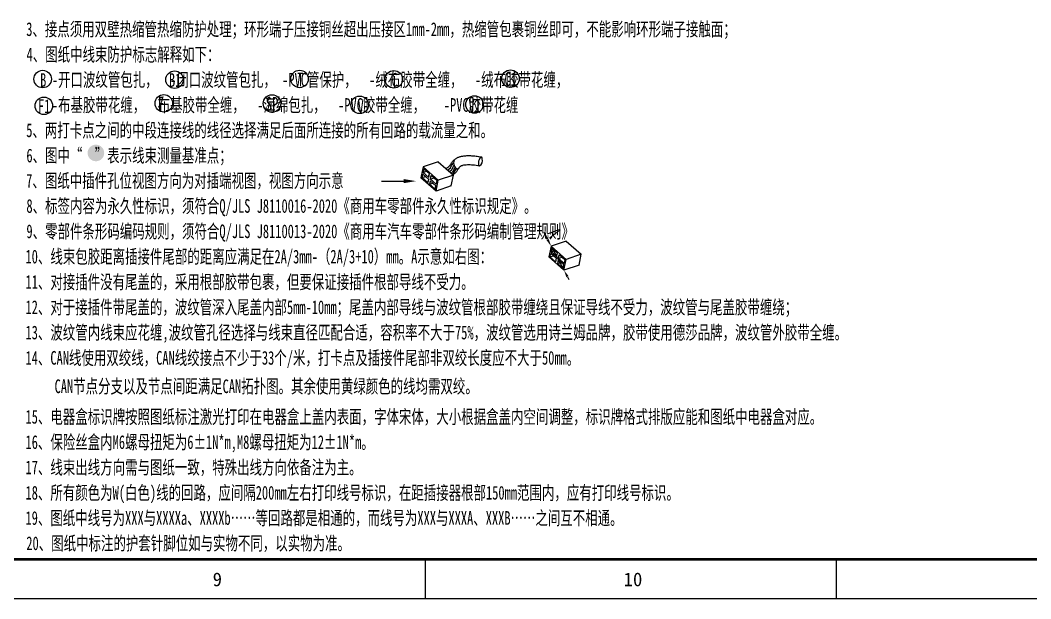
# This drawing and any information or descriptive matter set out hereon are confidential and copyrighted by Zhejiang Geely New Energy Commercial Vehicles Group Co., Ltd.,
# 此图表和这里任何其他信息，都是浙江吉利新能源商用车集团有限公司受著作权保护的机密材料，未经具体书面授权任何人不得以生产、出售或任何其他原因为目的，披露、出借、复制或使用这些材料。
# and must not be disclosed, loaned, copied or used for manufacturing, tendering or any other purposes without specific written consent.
# Model space of a CAD drawing. Header units: millimetres. Extents: x 3853 to 7217, y 3585 to 4426.
# Drawn here: x 4695.5 to 4953.9, y 3584.9 to 3732.8 of the extents above; entities that cross this region are included whole.
import ezdxf

# ---------------------------------------------------------------- set-up
doc = ezdxf.new("R2010")
doc.units = ezdxf.units.MM
doc.layers.get('0').update_dxf_attribs({"lineweight": 25})
doc.layers.add('_0', color=7, linetype='Continuous', lineweight=25)
doc.layers.add('图框层', color=7, linetype='Continuous', lineweight=25)
doc.styles.get("Standard").update_dxf_attribs({"font": ''})
doc.styles.add('标准', font='', dxfattribs={"width": 0.667})
doc.styles.get('Standard').set_extended_font_data('SimSun')
doc.styles.get('标准').set_extended_font_data('SimSun')

# ---------------------------------------------------------------- blocks, each defined once
blk = doc.blocks.new('ZwmFrameMain_A0X4^_^分区图框^_^landscape')
at = {"color": 3}
for p, q in [((921.13, 0), (921.13, -10)), ((1026.25, 0), (1026.25, -10))]:
    blk.add_line(p, q, dxfattribs=at)
at = {"lineweight": 50}
blk.add_line((3329, 0), (0, 0), dxfattribs=at)
at = {"layer": '图框层', "color": 1}
blk.add_line((3339, -10), (-25, -10), dxfattribs=at)
at = {"color": 3, "char_height": 3.5, "attachment_point": 1}
for s, insert in [('9', (866.78, -3.29)), ('10', (971.9, -3.29))]:
    blk.add_mtext_dynamic_manual_height_columns(s, width=5.7094, gutter_width=1, heights=[0], dxfattribs=dict(at, insert=insert))

msp = doc.modelspace()

# ---------------------------------------------------------------- hatches: boundary and pattern name
at = {"layer": '_0', "linetype": 'ByBlock', "lineweight": -3}
h = msp.add_hatch(color=0, dxfattribs=at)
h.dxf.hatch_style = 1
edge = h.paths.add_edge_path()
edge.add_ellipse((4714.82, 3698.88), major_axis=(2.12, 0), ratio=1, start_angle=0, end_angle=360)
msp.add_hatch(color=0, dxfattribs=at).paths.add_polyline_path([(4793.54, 3691.17), (4796.67, 3691.69), (4793.54, 3692.22)], flags=0)

# ---------------------------------------------------------------- linework, layer by layer
at = {"layer": '_0', "color": 0, "linetype": 'ByBlock', "lineweight": -3}
for p, q in [((4802.38, 3696.63), (4798.51, 3695.32)), ((4802.38, 3696.63), (4806.24, 3693.23)), ((4805.54, 3695.94), (4805.67, 3696.14)), ((4805.67, 3696.14), (4805.79, 3696.33)), ((4805.79, 3696.33), (4805.94, 3696.54)), ((4805.8, 3695.67), (4806.34, 3696.35)), ((4805.94, 3696.54), (4806.05, 3696.69)), ((4806.05, 3696.69), (4806.19, 3696.85)), ((4806.19, 3696.85), (4806.33, 3697.01)), ((4806.33, 3697.01), (4806.49, 3697.16)), ((4806.49, 3697.16), (4806.6, 3697.25)), ((4806.6, 3697.25), (4806.71, 3697.33)), ((4806.71, 3697.33), (4806.82, 3697.41)), ((4806.82, 3697.41), (4806.94, 3697.49)), ((4806.94, 3697.49), (4807.06, 3697.56)), ((4807.06, 3697.56), (4807.18, 3697.63)), ((4807.18, 3697.63), (4807.33, 3697.7)), ((4807.33, 3697.7), (4807.48, 3697.77)), ((4807.48, 3697.77), (4807.64, 3697.83)), ((4807.64, 3697.83), (4807.8, 3697.89)), ((4807.8, 3697.89), (4807.97, 3697.94)), ((4807.97, 3697.94), (4808.14, 3697.99)), ((4808.14, 3697.99), (4808.31, 3698.03)), ((4808.31, 3698.03), (4808.48, 3698.06)), ((4808.48, 3698.06), (4808.7, 3698.1)), ((4808.7, 3698.1), (4808.91, 3698.13)), ((4808.91, 3698.13), (4809.18, 3698.17)), ((4809.18, 3698.17), (4809.45, 3698.19)), ((4809.45, 3698.19), (4809.73, 3698.2)), ((4809.73, 3698.2), (4810.01, 3698.21)), ((4810.01, 3698.21), (4810.3, 3698.21)), ((4810.3, 3698.21), (4810.59, 3698.2)), ((4810.59, 3698.2), (4810.88, 3698.19)), ((4810.88, 3698.19), (4811.18, 3698.17)), ((4811.18, 3698.17), (4811.47, 3698.14)), ((4811.47, 3698.14), (4811.77, 3698.11)), ((4811.77, 3698.11), (4812.06, 3698.07)), ((4812.06, 3698.07), (4812.35, 3698.03)), ((4812.35, 3698.03), (4812.65, 3697.98)), ((4812.65, 3697.98), (4812.94, 3697.93)), ((4812.94, 3697.93), (4813.23, 3697.87)), ((4813.23, 3697.87), (4813.52, 3697.81)), ((4798.51, 3695.32), (4797.96, 3692.56)), ((4798.69, 3694.81), (4798.5, 3693.9)), ((4798.5, 3693.9), (4799.38, 3694.2)), ((4799.94, 3692.63), (4798.5, 3693.9)), ((4798.51, 3695.32), (4802.37, 3691.93)), ((4798.69, 3694.81), (4800.13, 3693.54)), ((4799.94, 3692.63), (4800.13, 3693.54)), ((4804.32, 3694.92), (4804.52, 3695.02)), ((4804.52, 3695.02), (4804.65, 3695.09)), ((4804.65, 3695.09), (4804.77, 3695.16)), ((4804.77, 3695.16), (4804.88, 3695.23)), ((4804.78, 3694.48), (4805.48, 3695.05)), ((4804.88, 3695.23), (4804.98, 3695.3)), ((4804.98, 3695.3), (4805.1, 3695.4)), ((4805.1, 3695.4), (4805.19, 3695.48)), ((4805.19, 3695.48), (4805.27, 3695.57)), ((4805.25, 3694.11), (4805.84, 3694.62)), ((4805.27, 3695.57), (4805.35, 3695.66)), ((4805.35, 3695.66), (4805.42, 3695.77)), ((4805.42, 3695.77), (4805.54, 3695.94)), ((4805.48, 3695.05), (4805.8, 3695.67)), ((4805.7, 3693.73), (4806.25, 3694.35)), ((4805.84, 3694.62), (4806.26, 3695.46)), ((4806.93, 3694.92), (4806.01, 3693.47)), ((4806.25, 3694.35), (4806.65, 3695.13)), ((4806.26, 3695.46), (4806.42, 3695.69)), ((4806.3, 3693.43), (4806.44, 3693.54)), ((4806.44, 3693.54), (4806.57, 3693.64)), ((4806.57, 3693.64), (4806.69, 3693.76)), ((4806.69, 3693.76), (4806.81, 3693.87)), ((4806.81, 3693.87), (4806.91, 3693.98)), ((4806.91, 3693.98), (4807.02, 3694.09)), ((4807.02, 3694.09), (4807.11, 3694.2)), ((4807.11, 3694.2), (4807.21, 3694.34)), ((4807.21, 3694.34), (4807.33, 3694.49)), ((4807.33, 3694.49), (4807.43, 3694.64)), ((4807.43, 3694.64), (4807.6, 3694.91)), ((4807.6, 3694.91), (4807.69, 3695.04)), ((4807.69, 3695.04), (4807.76, 3695.15)), ((4807.76, 3695.15), (4807.83, 3695.24)), ((4807.83, 3695.24), (4807.9, 3695.33)), ((4807.9, 3695.33), (4807.96, 3695.39)), ((4807.96, 3695.39), (4808.01, 3695.44)), ((4808.01, 3695.44), (4808.08, 3695.49)), ((4808.08, 3695.49), (4808.17, 3695.55)), ((4808.17, 3695.55), (4808.27, 3695.61)), ((4808.27, 3695.61), (4808.35, 3695.65)), ((4808.35, 3695.65), (4808.45, 3695.69)), ((4808.45, 3695.69), (4808.56, 3695.72)), ((4808.56, 3695.72), (4808.7, 3695.76)), ((4808.7, 3695.76), (4808.89, 3695.81)), ((4808.89, 3695.81), (4809.1, 3695.85)), ((4809.1, 3695.85), (4809.23, 3695.86)), ((4809.23, 3695.86), (4809.53, 3695.89)), ((4809.53, 3695.89), (4809.84, 3695.91)), ((4809.84, 3695.91), (4810.18, 3695.91)), ((4810.18, 3695.91), (4810.53, 3695.91)), ((4810.53, 3695.91), (4810.9, 3695.89)), ((4810.9, 3695.89), (4811.27, 3695.85)), ((4811.27, 3695.85), (4811.64, 3695.81)), ((4811.64, 3695.81), (4812.11, 3695.75)), ((4812.11, 3695.75), (4812.52, 3695.67)), ((4812.52, 3695.67), (4812.93, 3695.59)), ((4787.87, 3691.69), (4793.54, 3691.69)), ((4801.81, 3689.16), (4797.96, 3692.56)), ((4798.24, 3692.57), (4798.42, 3693.48)), ((4798.24, 3692.57), (4799.12, 3692.87)), ((4798.24, 3692.57), (4799.68, 3691.3)), ((4799.86, 3692.21), (4798.42, 3693.48)), ((4799.86, 3692.21), (4799.68, 3691.3)), ((4799.98, 3692.76), (4799.98, 3693.26)), ((4800.34, 3691.79), (4800.16, 3690.88)), ((4800.16, 3690.88), (4801.03, 3691.18)), ((4800.34, 3691.79), (4801.78, 3690.52)), ((4800.42, 3692.21), (4800.61, 3693.12)), ((4800.42, 3692.21), (4801.3, 3692.51)), ((4800.42, 3692.21), (4801.86, 3690.94)), ((4802.05, 3691.85), (4800.61, 3693.12)), ((4801.81, 3689.16), (4802.37, 3691.93)), ((4802.05, 3691.85), (4801.86, 3690.94)), ((4806.24, 3693.23), (4802.37, 3691.93)), ((4805.68, 3690.47), (4806.24, 3693.23)), ((4806.01, 3693.47), (4805.98, 3693.47)), ((4806.14, 3693.32), (4806.3, 3693.43)), ((4801.6, 3689.61), (4800.16, 3690.88)), ((4801.6, 3689.61), (4801.78, 3690.52)), ((4805.68, 3690.47), (4801.81, 3689.16)), ((4830.37, 3676.74), (4829.45, 3678.54)), ((4835.1, 3676.37), (4831.23, 3675.07)), ((4835.1, 3676.37), (4838.95, 3672.98)), ((4831.23, 3675.07), (4830.67, 3672.31)), ((4830.95, 3672.31), (4831.14, 3673.22)), ((4832.58, 3671.96), (4831.14, 3673.22)), ((4831.4, 3674.55), (4831.22, 3673.64)), ((4831.22, 3673.64), (4832.1, 3673.94)), ((4832.66, 3672.38), (4831.22, 3673.64)), ((4831.23, 3675.07), (4835.08, 3671.67)), ((4831.23, 3675.07), (4834.53, 3668.91)), ((4831.4, 3674.55), (4832.84, 3673.29)), ((4832.66, 3672.38), (4832.84, 3673.29)), ((4833.14, 3671.95), (4833.32, 3672.86)), ((4834.76, 3671.6), (4833.32, 3672.86)), ((4838.95, 3672.98), (4835.08, 3671.67)), ((4838.4, 3670.21), (4838.95, 3672.98)), ((4834.53, 3668.91), (4830.67, 3672.31)), ((4830.95, 3672.31), (4831.83, 3672.61)), ((4830.95, 3672.31), (4832.39, 3671.05)), ((4832.58, 3671.96), (4832.39, 3671.05)), ((4833.05, 3671.53), (4832.87, 3670.62)), ((4832.87, 3670.62), (4833.75, 3670.92)), ((4834.31, 3669.36), (4832.87, 3670.62)), ((4833.05, 3671.53), (4834.49, 3670.27)), ((4833.14, 3671.95), (4834.02, 3672.25)), ((4833.14, 3671.95), (4834.58, 3670.69)), ((4834.53, 3668.91), (4835.08, 3671.67)), ((4834.76, 3671.6), (4834.58, 3670.69)), ((4834.31, 3669.36), (4834.49, 3670.27)), ((4838.4, 3670.21), (4834.53, 3668.91)), ((4835.43, 3667.26), (4835.82, 3666.5))]:
    msp.add_line(p, q, dxfattribs=at)
at = {"layer": '_0', "linetype": 'ByBlock', "lineweight": -3}
for centre in [(4701.19, 3717.77), (4734.94, 3717.63), (4766.91, 3717.81), (4791.02, 3717.72), (4820.86, 3717.86)]:
    msp.add_circle(centre, 2.24, dxfattribs=at)
at = {"layer": '_0', "color": 0, "linetype": 'ByBlock', "lineweight": -3}
for centre in [(4701.52, 3710.93), (4732.18, 3711.57), (4759.85, 3711.53), (4782.27, 3711.18), (4811.65, 3711.28)]:
    msp.add_circle(centre, 2.24, dxfattribs=at)
msp.add_arc((4808.24, 3696.39), 1.94, 158.8986, 245.1271, dxfattribs=at)
for centre, major_axis, ratio, start_param, end_param in [((4813.23, 3696.7), (0.31, 1.11), 0.456658, 0.023514, 3.166002), ((4812.42, 3696.71), (0.93, 1.05), 0.856366, 4.350039, 5.865361), ((4812.25, 3697.32), (-0.49, 1.75), 0.747713, 4.517475, 4.780808)]:
    msp.add_ellipse(centre, major_axis=major_axis, ratio=ratio, start_param=start_param, end_param=end_param, dxfattribs=at)
for points in [[(4830.09, 3676.59), (4830.65, 3676.88), (4831.23, 3675.07)], [(4835.16, 3667.11), (4835.71, 3667.42), (4834.53, 3668.91)]]:
    msp.add_solid(points, dxfattribs=at)

# ---------------------------------------------------------------- block references
at = {"layer": '图框层'}
msp.add_blockref('ZwmFrameMain_A0X4^_^分区图框^_^landscape', (3877.91, 3594.93), dxfattribs=at)

# ---------------------------------------------------------------- texts
at = {"layer": '_0', "linetype": 'ByBlock', "lineweight": -3, "style": '标准', "width": 0.667}
for s, p in [('3、接点须用双壁热缩管热缩防护处理；环形端子压接铜丝超出压接区1mm-2mm，热缩管包裹铜丝即可，不能影响环形端子接触面；', (4697, 3728.78)), ('4、图纸中线束防护标志解释如下：', (4697.08, 3722.32)), ('    -开口波纹管包扎，  -闭口波纹管包扎， -PVC管保护，  -绒布胶带全缠，  -绒布胶带花缠，  ', (4697.2, 3715.86)), ('T', (4766.33, 3715.93)), ('C', (4790.42, 3715.84)), ('C1', (4819.31, 3716.03)), ('B', (4700.54, 3715.78)), ('B1', (4733.5, 3715.77))]:
    msp.add_text(s, height=3.5, dxfattribs=at).set_placement(p)
at = {"layer": '_0', "color": 0, "linetype": 'ByBlock', "lineweight": -3, "style": '标准', "width": 0.667}
for s, p in [('F1', (4700, 3709.1)), ('    -布基胶带花缠，  布基胶带全缠，  -海绵包扎，  -PVC胶带全缠，   -PVC胶带花缠', (4697.2, 3709.4)), ('F', (4730.65, 3709.74)), ('SP', (4758.26, 3709.69)), ('V', (4781.76, 3709.09)), ('V1', (4810.1, 3709.25)), ('5、两打卡点之间的中段连接线的线径选择满足后面所连接的所有回路的载流量之和。', (4697, 3702.94)), ('6、图中“  ”表示线束测量基准点；', (4697.04, 3696.49)), ('7、图纸中插件孔位视图方向为对插端视图，视图方向示意', (4696.98, 3690.05)), ('8、标签内容为永久性标识，须符合Q/JLS J8110016-2020《商用车零部件永久性标识规定》。', (4697.05, 3683.59)), ('9、零部件条形码编码规则，须符合Q/JLS J8110013-2020《商用车汽车零部件条形码编制管理规则》', (4697.05, 3677.11)), ('10、线束包胶距离插接件尾部的距离应满足在2A/3mm-（2A/3+10）mm。A示意如右图：', (4696.81, 3670.65)), ('11、对接插件没有尾盖的，采用根部胶带包裹，但要保证接插件根部导线不受力。', (4696.81, 3664.17)), ('12、对于接插件带尾盖的，波纹管深入尾盖内部5mm-10mm；尾盖内部导线与波纹管根部胶带缠绕且保证导线不受力，波纹管与尾盖胶带缠绕；', (4696.81, 3657.71)), ('13、波纹管内线束应花缠,波纹管孔径选择与线束直径匹配合适，容积率不大于75%，波纹管选用诗兰姆品牌，胶带使用德莎品牌，波纹管外胶带全缠。', (4696.81, 3651.25)), ('14、CAN线使用双绞线，CAN线绞接点不少于33个/米，打卡点及插接件尾部非双绞长度应不大于50mm。', (4696.81, 3644.77)), ('CAN节点分支以及节点间距满足CAN拓扑图。其余使用黄绿颜色的线均需双绞。', (4704.25, 3637.5)), ('15、电器盒标识牌按照图纸标注激光打印在电器盒上盖内表面，字体宋体，大小根据盒盖内空间调整，标识牌格式排版应能和图纸中电器盒对应。', (4696.81, 3629.71)), ('16、保险丝盒内M6螺母扭矩为6±1N*m,M8螺母扭矩为12±1N*m。', (4696.81, 3623.23)), ('17、线束出线方向需与图纸一致，特殊出线方向依备注为主。', (4696.81, 3616.77)), ('18、所有颜色为W(白色)线的回路，应间隔200mm左右打印线号标识，在距插接器根部150mm范围内，应有打印线号标识。', (4696.81, 3610.29)), ('19、图纸中线号为XXX与XXXXa、XXXXb……等回路都是相通的，而线号为XXX与XXXA、XXXB……之间互不相通。', (4696.81, 3603.83)), ('20、图纸中标注的护套针脚位如与实物不同，以实物为准。', (4697.02, 3597.37))]:
    msp.add_text(s, height=3.5, dxfattribs=at).set_placement(p)
at = {"layer": '_0', "color": 0, "linetype": 'ByBlock', "lineweight": -3, "insert": (4833.24, 3680.04), "char_height": 3.5, "attachment_point": 1, "rotation": 298.7565, "style": '标准'}
msp.add_mtext_dynamic_manual_height_columns('A', width=230.4012, gutter_width=1, heights=[0], dxfattribs=at)

doc.saveas('drawing.dxf')
